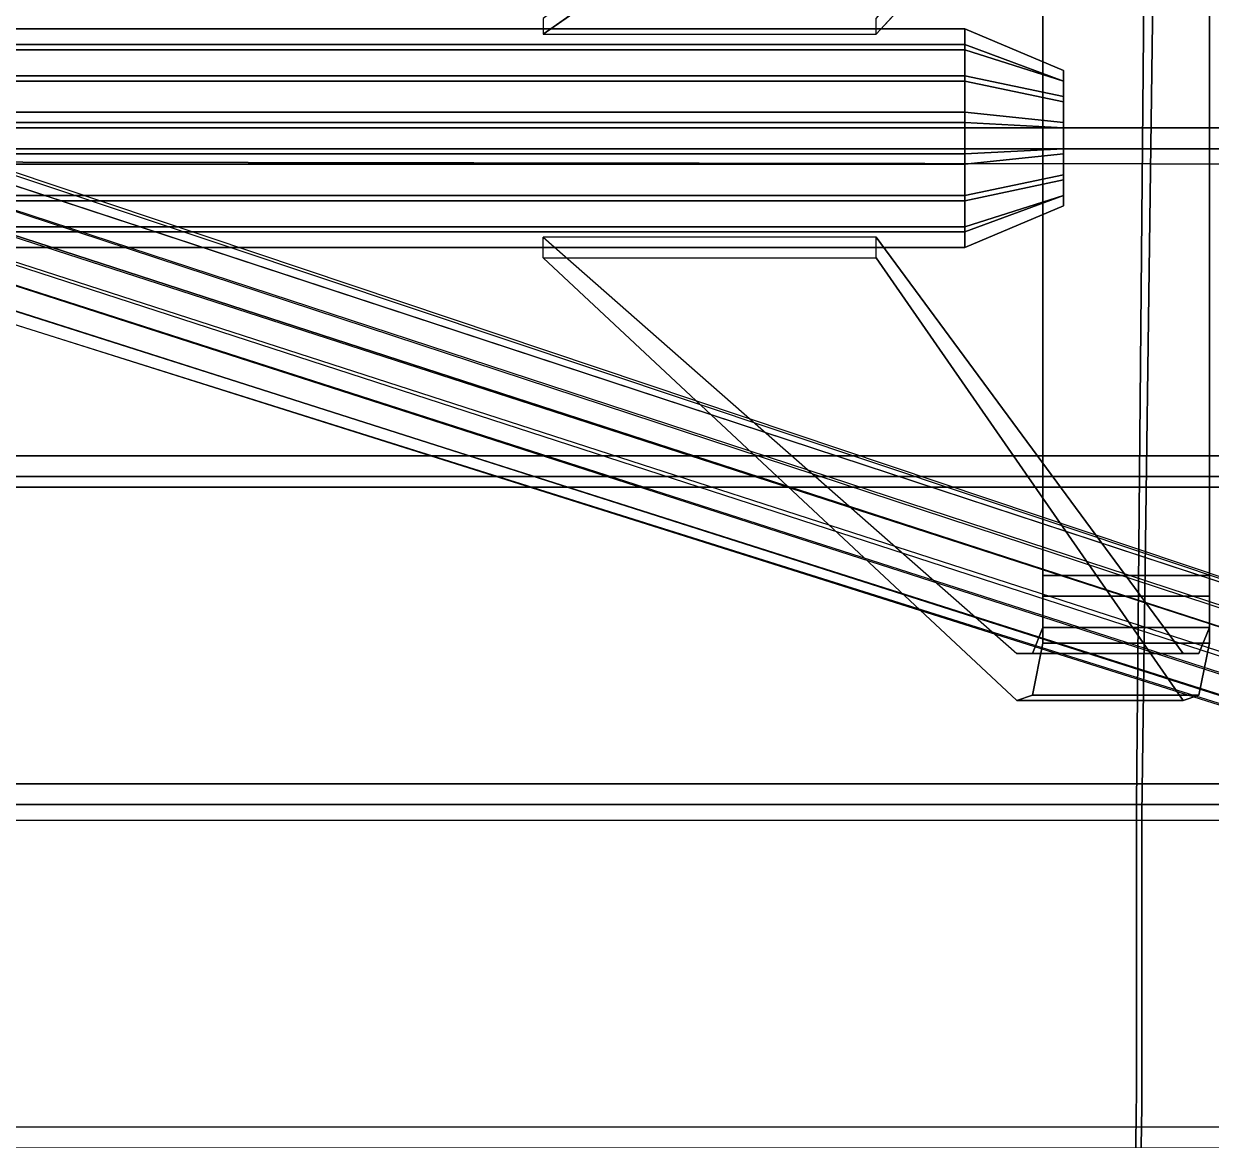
# Model space of a CAD drawing. Extents: x -12.9 to 12.8, y -13.3 to 11.1.
# Drawn here: x 2.04 to 9.17, y -6.04 to 0.67 of the extents above; entities that cross this region are included whole.
import ezdxf

# ---------------------------------------------------------------- set-up
doc = ezdxf.new("R2010")
doc.units = 0
doc.layers.add('SEAT', color=5, linetype='Continuous')

msp = doc.modelspace()

# ---------------------------------------------------------------- linework, layer by layer
at = {"layer": 'SEAT'}
for points, invisible_edges in [([(5.1589, 0.6993, 19.6823), (5.1589, 0.6056, 19.8698), (7.9714, 2.5743, 22.2448), (7.9714, 2.8243, 22.1511)], 4), ([(8.9714, 2.8243, 22.1511), (8.9714, 2.5743, 22.2448), (7.1589, 0.6056, 19.8698), (7.1589, 0.6993, 19.6823)], 1), ([(8.8464, 2.8243, 22.8386), (8.7526, -4.0819, 23.8073), (8.7214, -4.0194, 24.2761), (8.7839, 2.8243, 23.3386)], 10), ([(8.7214, -4.0194, 24.2761), (10.2214, -4.0194, 24.4011), (10.2839, 2.8243, 23.4636), (8.7839, 2.8243, 23.3386)], 5), ([(9.3151, 2.8243, 22.8698), (9.2526, -4.0819, 23.8386), (8.7526, -4.0819, 23.8073), (8.8464, 2.8243, 22.8386)], 10), ([(8.1589, 2.5743, 22.8386), (8.1589, 2.4493, 22.6198), (8.1589, -2.7694, 23.3073), (8.1589, -2.6444, 23.5573)], 5), ([(9.1589, -2.6444, 23.5573), (9.1589, -2.7694, 23.3073), (9.1589, 2.4493, 22.6198), (9.1589, 2.5743, 22.8386)], 5), ([(8.2839, 0.3868, 19.8386), (8.2839, -0.4257, 19.8386), (8.2839, -0.4257, 19.6823), (8.2839, 0.3868, 19.6511)], 5), ([(8.2839, 0.3868, 19.6511), (8.2839, -0.4257, 19.6823), (8.2839, -0.3632, 19.5573), (8.2839, 0.3243, 19.5261)], 5), ([(8.2839, 0.3243, 19.9636), (8.2839, -0.3632, 19.9948), (8.2839, -0.4257, 19.8386), (8.2839, 0.3868, 19.8386)], 5), ([(8.2839, 0.3243, 19.5261), (8.2839, -0.3632, 19.5573), (8.2839, -0.2694, 19.4323), (8.2839, 0.1993, 19.4011)], 5), ([(8.2839, 0.2306, 20.0886), (8.2839, -0.2382, 20.1198), (8.2839, -0.3632, 19.9948), (8.2839, 0.3243, 19.9636)], 5), ([(8.2839, 0.0743, 20.1511), (8.2839, -0.0819, 20.1511), (8.2839, -0.2382, 20.1198), (8.2839, 0.2306, 20.0886)], 4), ([(8.2839, 0.1993, 19.4011), (8.2839, -0.2694, 19.4323), (8.2839, -0.1132, 19.3698), (8.2839, 0.0431, 19.3698)], 1), ([(8.0026, -3.1132, 22.9636), (8.0026, -3.3944, 22.8698), (5.1589, -0.7382, 19.7136), (5.1589, -0.6132, 19.9011)], 1), ([(7.1589, -0.7382, 19.7136), (7.1589, -0.6132, 19.9011), (9.0026, -3.1132, 22.9636), (9.0026, -3.3944, 22.8698)], 4), ([(8.1589, -2.6444, 23.5573), (8.1589, -2.7694, 23.3073), (8.1589, -2.9569, 23.3386), (8.1589, -3.0507, 23.5886)], 5), ([(9.1589, -3.0507, 23.5886), (9.1589, -2.9569, 23.3386), (9.1589, -2.7694, 23.3073), (9.1589, -2.6444, 23.5573)], 5), ([(8.1589, -3.0507, 23.5886), (8.1589, -2.9569, 23.3386), (8.0964, -3.1132, 23.1823), (8.0964, -3.3632, 23.3073)], 5), ([(9.0964, -3.3632, 23.3073), (9.0964, -3.1132, 23.1823), (9.1589, -2.9569, 23.3386), (9.1589, -3.0507, 23.5886)], 5), ([(8.0964, -3.3632, 23.3073), (8.0964, -3.1132, 23.1823), (8.0026, -3.1132, 22.9636), (8.0026, -3.3944, 22.8698)], 5), ([(9.0026, -3.3944, 22.8698), (9.0026, -3.1132, 22.9636), (9.0964, -3.1132, 23.1823), (9.0964, -3.3632, 23.3073)], 5), ([(-10.2161, -5.7382, 24.6511), (-10.2474, -4.0194, 24.4011), (10.2214, -4.0194, 24.4011), (10.2214, -5.7382, 24.6511)], 8), ([(8.7526, -5.8319, 24.0573), (8.7214, -5.7382, 24.5573), (8.7214, -4.0194, 24.2761), (8.7526, -4.0819, 23.8073)], 5), ([(8.7214, -5.7382, 24.5573), (10.2214, -5.7382, 24.6511), (10.2214, -4.0194, 24.4011), (8.7214, -4.0194, 24.2761)], 5), ([(-10.1536, -4.1132, 24.4948), (-10.1224, -5.7382, 24.7448), (10.0964, -5.7382, 24.7448), (10.1276, -4.1132, 24.4948)], 10), ([(8.7526, -4.0819, 23.8073), (9.2526, -4.0819, 23.8386), (9.2526, -5.8319, 24.0886), (8.7526, -5.8319, 24.0573)], 5), ([(10.2214, -5.7382, 24.6511), (10.2214, -6.0819, 24.6823), (-10.2161, -6.0819, 24.6823), (-10.2161, -5.7382, 24.6511)], 8), ([(10.0964, -5.9569, 24.7761), (10.0964, -5.7382, 24.7448), (-10.1224, -5.7382, 24.7448), (-10.1224, -5.9569, 24.7761)], 10), ([(8.7214, -8.3007, 24.3386), (8.6901, -8.2382, 24.8073), (8.7214, -5.7382, 24.5573), (8.7526, -5.8319, 24.0573)], 5), ([(8.6901, -8.2382, 24.8073), (10.1901, -8.2382, 24.9323), (10.2214, -5.7382, 24.6511), (8.7214, -5.7382, 24.5573)], 5), ([(8.7526, -5.8319, 24.0573), (9.2526, -5.8319, 24.0886), (9.2214, -8.3007, 24.3698), (8.7214, -8.3007, 24.3386)], 5)]:
    msp.add_3dface(points, dxfattribs=dict(at, invisible_edges=invisible_edges))
for points in [[(5.1589, 0.6056, 19.8698), (7.1589, 0.6056, 19.8698), (8.9714, 2.5743, 22.2448), (7.9714, 2.5743, 22.2448)], [(8.1589, -2.6444, 23.5573), (9.1589, -2.6444, 23.5573), (9.1589, 2.5743, 22.8386), (8.1589, 2.5743, 22.8386)], [(8.1589, 2.4493, 22.6198), (9.1589, 2.4493, 22.6198), (9.1589, -2.7694, 23.3073), (8.1589, -2.7694, 23.3073)], [(-10.2786, -0.0819, 23.8386), (-10.3099, 1.8868, 23.5886), (10.2839, 1.9181, 23.5886), (10.2526, -0.0819, 23.8386)], [(-10.2161, 1.7931, 23.6823), (-10.1536, 0.0431, 23.9323), (10.1589, 0.0431, 23.9323), (10.1901, 1.8243, 23.6823)], [(-7.8099, 0.6368, 19.8698), (7.6901, 0.6368, 19.8698), (7.6901, 0.6368, 19.6198), (-7.8099, 0.6368, 19.6198)], [(-7.8099, 0.6368, 19.6198), (7.6901, 0.6368, 19.6198), (7.6901, 0.5118, 19.3698), (-7.8099, 0.5118, 19.3698)], [(-7.8099, 0.5431, 20.1198), (7.6901, 0.5431, 20.1198), (7.6901, 0.6368, 19.8698), (-7.8099, 0.6368, 19.8698)], [(7.6901, 0.6368, 19.8698), (8.2839, 0.3868, 19.8386), (8.2839, 0.3868, 19.6511), (7.6901, 0.6368, 19.6198)], [(7.6901, 0.6368, 19.6198), (8.2839, 0.3868, 19.6511), (8.2839, 0.3243, 19.5261), (7.6901, 0.5118, 19.3698)], [(7.6901, 0.5431, 20.1198), (8.2839, 0.3243, 19.9636), (8.2839, 0.3868, 19.8386), (7.6901, 0.6368, 19.8698)], [(-7.8099, 0.3556, 20.3073), (7.6901, 0.3556, 20.3073), (7.6901, 0.5431, 20.1198), (-7.8099, 0.5431, 20.1198)], [(-7.8099, 0.5118, 19.3698), (7.6901, 0.5118, 19.3698), (7.6901, 0.3243, 19.1823), (-7.8099, 0.3243, 19.1823)], [(7.6901, 0.3556, 20.3073), (8.2839, 0.2306, 20.0886), (8.2839, 0.3243, 19.9636), (7.6901, 0.5431, 20.1198)], [(7.6901, 0.5118, 19.3698), (8.2839, 0.3243, 19.5261), (8.2839, 0.1993, 19.4011), (7.6901, 0.3243, 19.1823)], [(-7.8099, 0.1368, 20.4011), (7.6901, 0.1368, 20.4011), (7.6901, 0.3556, 20.3073), (-7.8099, 0.3556, 20.3073)], [(-7.8099, 0.3243, 19.1823), (7.6901, 0.3243, 19.1823), (7.6901, 0.0743, 19.1198), (-7.8099, 0.0743, 19.1198)], [(7.6901, 0.1368, 20.4011), (8.2839, 0.0743, 20.1511), (8.2839, 0.2306, 20.0886), (7.6901, 0.3556, 20.3073)], [(7.6901, 0.3243, 19.1823), (8.2839, 0.1993, 19.4011), (8.2839, 0.0431, 19.3698), (7.6901, 0.0743, 19.1198)], [(-7.8099, -0.1132, 20.4011), (7.6901, -0.1132, 20.4011), (7.6901, 0.1368, 20.4011), (-7.8099, 0.1368, 20.4011)], [(-7.8099, 0.0743, 19.1198), (7.6901, 0.0743, 19.1198), (7.6901, -0.1757, 19.1198), (-7.8099, -0.1757, 19.1198)], [(7.6901, -0.1132, 20.4011), (8.2839, -0.0819, 20.1511), (8.2839, 0.0743, 20.1511), (7.6901, 0.1368, 20.4011)], [(7.6901, 0.0743, 19.1198), (8.2839, 0.0431, 19.3698), (8.2839, -0.1132, 19.3698), (7.6901, -0.1757, 19.1198)], [(-10.1536, 0.0431, 23.9323), (-10.2786, -0.0819, 23.8386), (10.2526, -0.0819, 23.8386), (10.1589, 0.0431, 23.9323)], [(-10.2786, -2.0507, 24.1198), (-10.2786, -0.0819, 23.8386), (10.2526, -0.0819, 23.8386), (10.2214, -2.0507, 24.1198)], [(10.1589, -0.1757, 23.9636), (10.2526, -0.0819, 23.8386), (-10.2786, -0.0819, 23.8386), (-10.1536, -0.1444, 23.9636)], [(-7.8099, -0.3632, 20.3386), (7.6901, -0.3632, 20.3386), (7.6901, -0.1132, 20.4011), (-7.8099, -0.1132, 20.4011)], [(11.0339, -3.2694, 4.2631), (1.5964, -0.1132, 4.8881), (1.5026, -0.1444, 4.5756), (11.0026, -3.2694, 4.0443)], [(1.6589, -0.1132, 5.2318), (11.0651, -3.2694, 4.4193), (11.0339, -3.2694, 4.2631), (1.5964, -0.1132, 4.8881)], [(11.0964, -3.3007, 4.6381), (1.6901, -0.2069, 5.5756), (1.6589, -0.1132, 5.2318), (11.0651, -3.2694, 4.4193)], [(7.6901, -0.3632, 20.3386), (8.2839, -0.2382, 20.1198), (8.2839, -0.0819, 20.1511), (7.6901, -0.1132, 20.4011)], [(7.6901, -0.1757, 19.1198), (8.2839, -0.1132, 19.3698), (8.2839, -0.2694, 19.4323), (7.6901, -0.3944, 19.2136)], [(-10.1536, -0.1444, 23.9636), (-10.1536, -1.9257, 24.2136), (10.1276, -1.9257, 24.2136), (10.1589, -0.1757, 23.9636)], [(-7.8099, -0.1757, 19.1198), (7.6901, -0.1757, 19.1198), (7.6901, -0.3944, 19.2136), (-7.8099, -0.3944, 19.2136)], [(1.5026, -0.1444, 4.5756), (11.0026, -3.2694, 4.0443), (10.9089, -3.3944, 3.8881), (1.4089, -0.2694, 4.3256)], [(1.7214, -0.3632, 5.8256), (11.0651, -3.4257, 4.8256), (11.0964, -3.3007, 4.6381), (1.6901, -0.2069, 5.5756)], [(10.9089, -3.3944, 3.8881), (1.4089, -0.2694, 4.3256), (1.3464, -0.3944, 4.1693), (10.8776, -3.4882, 3.7943)], [(7.6901, -0.5507, 20.1511), (8.2839, -0.3632, 19.9948), (8.2839, -0.2382, 20.1198), (7.6901, -0.3632, 20.3386)], [(7.6901, -0.3944, 19.2136), (8.2839, -0.2694, 19.4323), (8.2839, -0.3632, 19.5573), (7.6901, -0.5819, 19.4011)], [(-7.8099, -0.5507, 20.1511), (7.6901, -0.5507, 20.1511), (7.6901, -0.3632, 20.3386), (-7.8099, -0.3632, 20.3386)], [(-7.8099, -0.3944, 19.2136), (7.6901, -0.3944, 19.2136), (7.6901, -0.5819, 19.4011), (-7.8099, -0.5819, 19.4011)], [(10.8776, -3.4882, 3.7943), (1.3464, -0.3944, 4.1693), (1.2839, -0.5507, 4.1693), (10.8151, -3.6444, 3.7943)], [(11.0651, -3.5507, 4.8881), (1.6901, -0.5194, 5.9506), (1.7214, -0.3632, 5.8256), (11.0651, -3.4257, 4.8256)], [(7.6901, -0.5819, 19.4011), (8.2839, -0.3632, 19.5573), (8.2839, -0.4257, 19.6823), (7.6901, -0.6757, 19.6511)], [(7.6901, -0.6757, 19.9011), (8.2839, -0.4257, 19.8386), (8.2839, -0.3632, 19.9948), (7.6901, -0.5507, 20.1511)], [(7.6901, -0.6757, 19.6511), (8.2839, -0.4257, 19.6823), (8.2839, -0.4257, 19.8386), (7.6901, -0.6757, 19.9011)], [(-7.8099, -0.6757, 19.9011), (7.6901, -0.6757, 19.9011), (7.6901, -0.5507, 20.1511), (-7.8099, -0.5507, 20.1511)], [(1.2839, -0.5507, 4.1693), (10.8151, -3.6444, 3.7943), (10.8151, -3.7382, 3.8881), (1.2839, -0.6757, 4.3256)], [(1.6276, -0.6444, 5.9506), (11.0026, -3.6757, 4.8881), (11.0651, -3.5507, 4.8881), (1.6901, -0.5194, 5.9506)], [(-7.8099, -0.5819, 19.4011), (7.6901, -0.5819, 19.4011), (7.6901, -0.6757, 19.6511), (-7.8099, -0.6757, 19.6511)], [(8.0026, -3.1132, 22.9636), (9.0026, -3.1132, 22.9636), (7.1589, -0.6132, 19.9011), (5.1589, -0.6132, 19.9011)], [(-7.8099, -0.6757, 19.6511), (7.6901, -0.6757, 19.6511), (7.6901, -0.6757, 19.9011), (-7.8099, -0.6757, 19.9011)], [(10.8151, -3.7382, 3.8881), (1.2839, -0.6757, 4.3256), (1.2839, -0.8319, 4.5756), (10.7839, -3.8632, 4.0443)], [(1.6276, -0.6444, 5.9506), (11.0026, -3.6757, 4.8881), (10.9714, -3.8007, 4.8256), (1.5651, -0.7694, 5.8256)], [(10.9714, -3.8007, 4.8256), (1.5651, -0.7694, 5.8256), (1.4714, -0.8944, 5.5756), (10.9089, -3.8944, 4.6381)], [(5.1589, -0.7382, 19.7136), (7.1589, -0.7382, 19.7136), (9.0026, -3.3944, 22.8698), (8.0026, -3.3944, 22.8698)], [(10.8151, -3.9257, 4.2631), (10.7839, -3.8632, 4.0443), (1.2839, -0.8319, 4.5756), (1.3151, -0.9257, 4.8881)], [(10.8464, -3.9257, 4.4193), (1.4089, -0.9569, 5.2318), (1.3151, -0.9257, 4.8881), (10.8151, -3.9257, 4.2631)], [(1.4714, -0.8944, 5.5756), (10.9089, -3.8944, 4.6381), (10.8464, -3.9257, 4.4193), (1.4089, -0.9569, 5.2318)], [(-10.1536, -1.9257, 24.2136), (-10.2786, -2.0507, 24.1198), (10.2214, -2.0507, 24.1198), (10.1276, -1.9257, 24.2136)], [(-10.2474, -4.0194, 24.4011), (-10.2786, -2.0507, 24.1198), (10.2214, -2.0507, 24.1198), (10.2214, -4.0194, 24.4011)], [(10.1276, -2.1132, 24.2136), (10.2214, -2.0507, 24.1198), (-10.2786, -2.0507, 24.1198), (-10.1536, -2.1132, 24.2136)], [(-10.1536, -2.1132, 24.2136), (-10.1536, -3.8944, 24.4636), (10.1276, -3.8944, 24.4636), (10.1276, -2.1132, 24.2136)], [(8.1589, -3.0507, 23.5886), (9.1589, -3.0507, 23.5886), (9.1589, -2.6444, 23.5573), (8.1589, -2.6444, 23.5573)], [(8.1589, -2.7694, 23.3073), (9.1589, -2.7694, 23.3073), (9.1589, -2.9569, 23.3386), (8.1589, -2.9569, 23.3386)], [(8.1589, -2.9569, 23.3386), (9.1589, -2.9569, 23.3386), (9.0964, -3.1132, 23.1823), (8.0964, -3.1132, 23.1823)], [(8.0964, -3.3632, 23.3073), (9.0964, -3.3632, 23.3073), (9.1589, -3.0507, 23.5886), (8.1589, -3.0507, 23.5886)], [(8.0964, -3.1132, 23.1823), (9.0964, -3.1132, 23.1823), (9.0026, -3.1132, 22.9636), (8.0026, -3.1132, 22.9636)], [(8.0026, -3.3944, 22.8698), (9.0026, -3.3944, 22.8698), (9.0964, -3.3632, 23.3073), (8.0964, -3.3632, 23.3073)], [(-10.1536, -3.8944, 24.4636), (-10.2474, -4.0194, 24.4011), (10.2214, -4.0194, 24.4011), (10.1276, -3.8944, 24.4636)], [(10.1276, -4.1132, 24.4948), (10.2214, -4.0194, 24.4011), (-10.2474, -4.0194, 24.4011), (-10.1536, -4.1132, 24.4948)], [(-10.1224, -5.9569, 24.7761), (-10.2161, -6.0819, 24.6823), (10.2214, -6.0819, 24.6823), (10.0964, -5.9569, 24.7761)]]:
    msp.add_3dface(points, dxfattribs=at)

doc.saveas('drawing.dxf')
